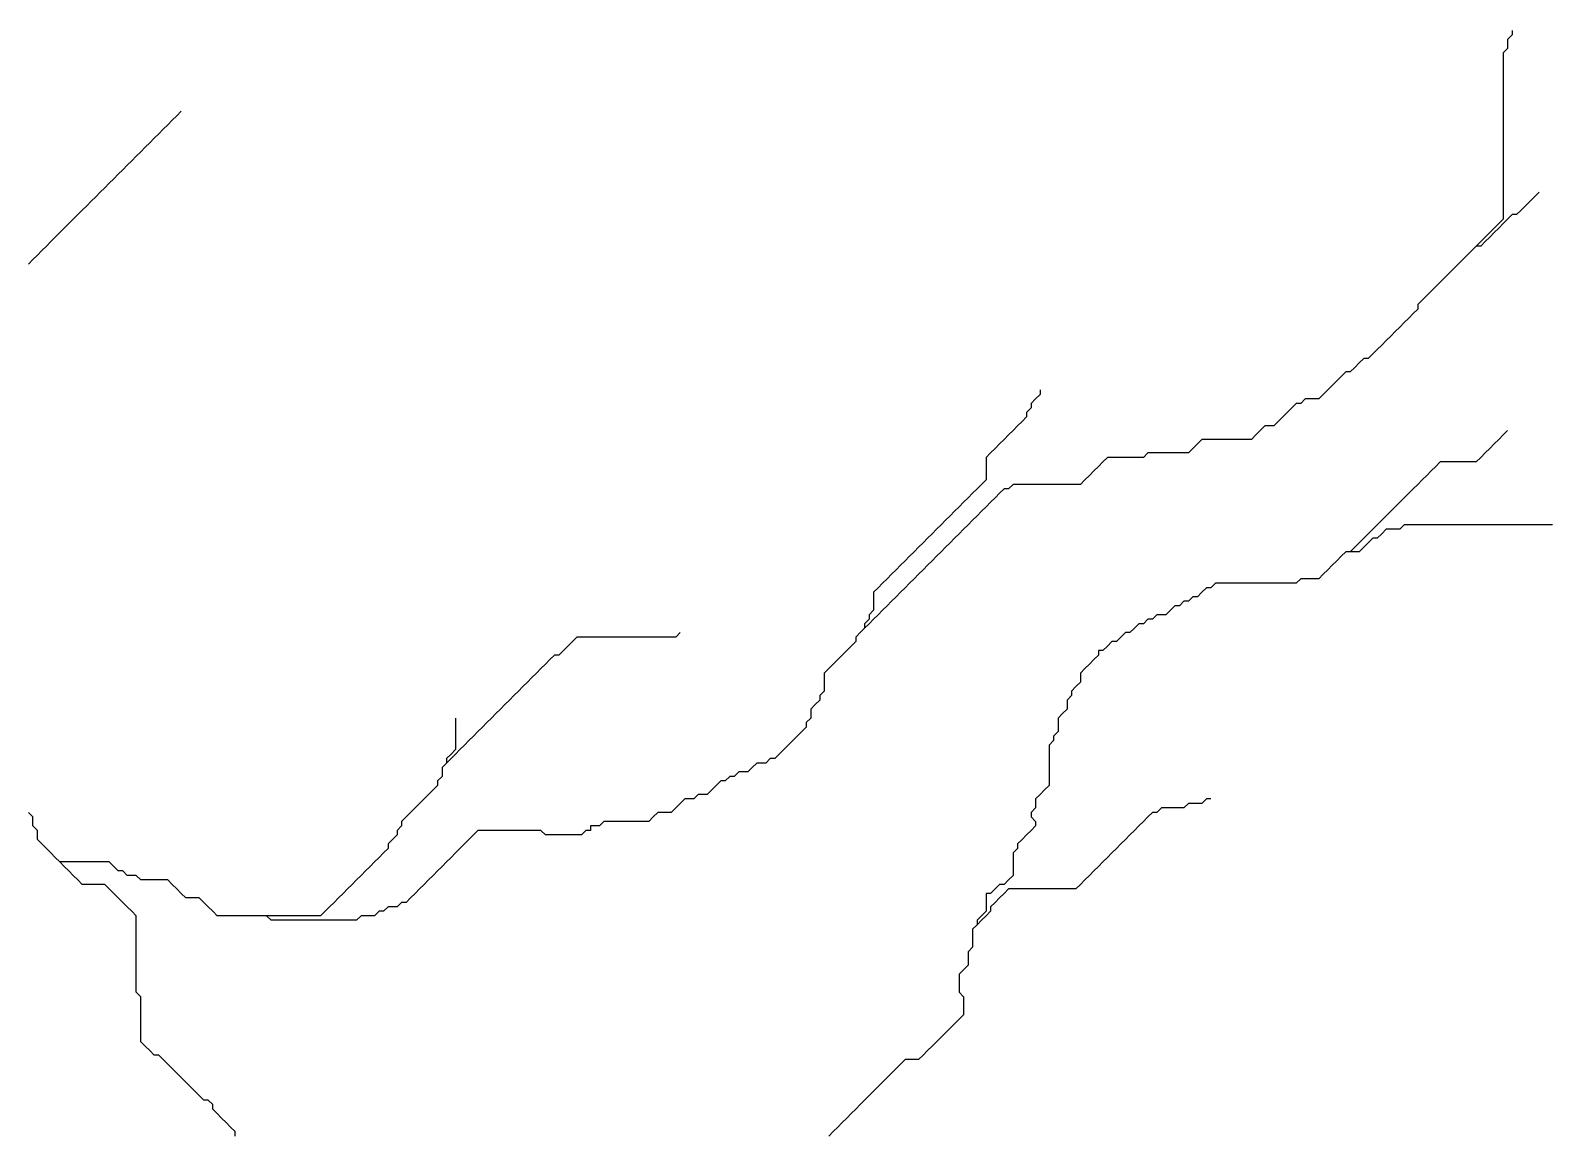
# Model space of a CAD drawing. Header units: metres. Extents: x 837475 to 838479, y 1189012 to 1191015.
# Drawn here: x 837791.5 to 838129.2, y 1190328.1 to 1190574 of the extents above; entities that cross this region are included whole.
import ezdxf

# ---------------------------------------------------------------- set-up
doc = ezdxf.new("R2010")
doc.units = ezdxf.units.M
doc.header["$MEASUREMENT"] = 0

msp = doc.modelspace()

# ---------------------------------------------------------------- linework, layer by layer
for points in [[(838120.91, 1190573.96, 1741.1), (838120.91, 1190572.96, 1740.94), (838119.91, 1190571.96, 1740.71), (838119.91, 1190570.96, 1740.54), (838119.91, 1190569.96, 1740.38), (838118.91, 1190568.96, 1740.14), (838118.91, 1190567.96, 1739.97), (838118.91, 1190566.96, 1739.8), (838118.91, 1190565.96, 1739.62), (838118.91, 1190564.96, 1739.45), (838118.91, 1190563.96, 1739.26), (838118.91, 1190562.96, 1739.07), (838118.91, 1190561.96, 1738.88), (838118.91, 1190560.96, 1738.68), (838118.91, 1190559.96, 1738.49), (838118.91, 1190558.96, 1738.3), (838118.91, 1190557.96, 1738.08), (838118.91, 1190556.96, 1737.82), (838118.91, 1190555.97, 1737.51), (838118.91, 1190554.97, 1737.19), (838118.91, 1190553.97, 1736.87), (838118.91, 1190552.97, 1736.55), (838118.91, 1190551.97, 1736.24), (838118.91, 1190550.97, 1735.92), (838118.91, 1190549.97, 1735.6), (838118.91, 1190548.97, 1735.28), (838118.91, 1190547.97, 1734.96), (838118.91, 1190546.97, 1734.64), (838118.91, 1190545.97, 1734.33), (838118.91, 1190544.97, 1734.01), (838118.91, 1190543.97, 1733.69), (838118.91, 1190542.97, 1733.36), (838118.91, 1190541.97, 1733.04), (838118.91, 1190540.97, 1732.72), (838118.91, 1190539.97, 1732.4), (838118.91, 1190538.97, 1732.07), (838118.91, 1190537.97, 1731.74), (838118.91, 1190536.97, 1731.41), (838118.91, 1190535.97, 1731.07), (838118.91, 1190534.97, 1730.74), (838118.91, 1190533.97, 1730.41), (838118.91, 1190532.97, 1730.12), (838118.91, 1190531.97, 1730.01), (838117.91, 1190530.97, 1729.99), (838116.91, 1190529.97, 1729.8), (838115.91, 1190528.97, 1729.38), (838114.91, 1190527.97, 1728.95), (838113.91, 1190526.97, 1728.53), (838112.91, 1190525.98, 1728.14)], [(837825.01, 1190555.97, 1681.06), (837824.01, 1190554.97, 1680.42), (837823.01, 1190553.97, 1679.76), (837822.01, 1190552.97, 1679.1), (837821.01, 1190551.97, 1678.42), (837820.01, 1190550.97, 1677.71), (837819.01, 1190549.97, 1676.99), (837818.01, 1190548.97, 1676.26), (837817.01, 1190547.97, 1675.51), (837816.01, 1190546.97, 1674.74), (837815.01, 1190545.97, 1673.98), (837814.01, 1190544.97, 1673.26), (837813.01, 1190543.97, 1672.5), (837812.01, 1190542.97, 1671.71), (837811.01, 1190541.97, 1670.88), (837810.01, 1190540.97, 1670.02), (837809.01, 1190539.97, 1669.17), (837808.01, 1190538.97, 1668.35), (837807.01, 1190537.97, 1667.75), (837806.01, 1190536.97, 1667.12), (837805.01, 1190535.97, 1666.5), (837804.01, 1190534.97, 1665.83), (837803.01, 1190533.97, 1665.12), (837802.01, 1190532.97, 1664.38), (837801.01, 1190531.97, 1663.55), (837800.01, 1190530.97, 1662.66), (837799.01, 1190529.97, 1661.81), (837798.01, 1190528.97, 1661.02), (837797.02, 1190527.97, 1660.18), (837796.02, 1190526.97, 1659.17), (837795.02, 1190525.98, 1658.15), (837794.02, 1190524.98, 1657.27), (837793.02, 1190523.98, 1656.41), (837792.02, 1190522.98, 1655.52), (837791.02, 1190521.98, 1654.43)], [(838126.9, 1190537.97, 1732.05), (838125.9, 1190536.97, 1732), (838124.9, 1190535.97, 1731.88), (838123.9, 1190534.97, 1731.45), (838122.91, 1190533.97, 1730.96), (838121.91, 1190532.97, 1730.5), (838120.91, 1190532.97, 1730.23), (838119.91, 1190531.97, 1730.03), (838118.91, 1190530.97, 1730), (838117.91, 1190529.97, 1729.96), (838116.91, 1190528.97, 1729.66), (838115.91, 1190527.97, 1729.22), (838114.91, 1190526.97, 1728.79), (838113.91, 1190525.98, 1728.36), (838112.91, 1190525.98, 1728.14)], [(838112.91, 1190525.98, 1728.14), (838111.91, 1190524.98, 1728), (838110.91, 1190523.98, 1727.96), (838109.91, 1190522.98, 1727.65), (838108.91, 1190521.98, 1727.18), (838107.91, 1190520.98, 1726.71), (838106.91, 1190519.98, 1726.29), (838105.91, 1190518.98, 1726.05), (838104.91, 1190517.98, 1726), (838103.91, 1190516.98, 1725.94), (838102.91, 1190515.98, 1725.57), (838101.91, 1190514.98, 1725.12), (838100.91, 1190513.98, 1724.7), (838099.91, 1190512.98, 1724.34), (838099.91, 1190511.98, 1724.09), (838098.91, 1190510.98, 1723.97), (838097.91, 1190509.98, 1723.73), (838096.91, 1190508.98, 1723.38), (838095.91, 1190507.98, 1723.02), (838094.91, 1190506.98, 1722.65), (838093.92, 1190505.98, 1722.25), (838092.92, 1190504.98, 1721.96), (838091.92, 1190503.98, 1721.59), (838090.92, 1190502.98, 1721.17), (838089.92, 1190501.98, 1720.76), (838088.92, 1190500.98, 1720.38), (838087.92, 1190500.98, 1720.16), (838086.92, 1190499.98, 1720.01), (838085.92, 1190498.98, 1719.96), (838084.92, 1190497.98, 1719.75), (838083.92, 1190497.98, 1719.58), (838082.92, 1190496.98, 1719.33), (838081.92, 1190495.99, 1719.08), (838080.92, 1190494.99, 1718.84), (838079.92, 1190493.99, 1718.6), (838078.92, 1190492.99, 1718.37), (838077.92, 1190491.99, 1718.15), (838076.92, 1190491.99, 1718.05), (838075.92, 1190491.99, 1718), (838074.92, 1190491.99, 1717.91), (838073.92, 1190490.99, 1717.67), (838072.92, 1190490.99, 1717.47), (838071.92, 1190489.99, 1717.19), (838070.92, 1190488.99, 1716.91), (838069.92, 1190487.99, 1716.63), (838068.92, 1190486.99, 1716.34), (838067.92, 1190485.99, 1716.07), (838066.92, 1190485.99, 1716.01), (838065.92, 1190485.99, 1716), (838064.92, 1190484.99, 1716), (838063.93, 1190483.99, 1715.99), (838062.93, 1190482.99, 1715.9), (838061.93, 1190482.99, 1715.73), (838060.93, 1190482.99, 1715.54), (838059.93, 1190482.99, 1715.36), (838058.93, 1190482.99, 1715.17), (838057.93, 1190482.99, 1714.99), (838056.93, 1190482.99, 1714.8), (838055.93, 1190482.99, 1714.61), (838054.93, 1190482.99, 1714.43), (838053.93, 1190482.99, 1714.25), (838052.93, 1190482.99, 1714.11), (838051.93, 1190482.99, 1714.02), (838050.93, 1190481.99, 1713.97), (838049.93, 1190480.99, 1713.71), (838048.93, 1190479.99, 1713.38), (838047.93, 1190479.99, 1713.18), (838046.93, 1190479.99, 1713), (838045.93, 1190479.99, 1712.82), (838044.93, 1190479.99, 1712.65), (838043.93, 1190479.99, 1712.48), (838042.93, 1190479.99, 1712.33), (838041.93, 1190479.99, 1712.18), (838040.93, 1190479.99, 1712.06), (838039.93, 1190479.99, 1711.99), (838038.93, 1190478.99, 1711.81), (838037.93, 1190478.99, 1711.54), (838036.93, 1190478.99, 1711.26), (838035.93, 1190478.99, 1710.98), (838034.93, 1190478.99, 1710.7), (838033.94, 1190478.99, 1710.42), (838032.94, 1190478.99, 1710.16), (838031.94, 1190478.99, 1710.02), (838030.94, 1190478.99, 1710), (838029.94, 1190477.99, 1710), (838028.94, 1190476.99, 1709.92), (838027.94, 1190475.99, 1709.71), (838026.94, 1190474.99, 1709.48), (838025.94, 1190473.99, 1709.27), (838024.94, 1190472.99, 1709.09), (838023.94, 1190472.99, 1708.97), (838022.94, 1190472.99, 1708.85), (838021.94, 1190472.99, 1708.73), (838020.94, 1190472.99, 1708.61), (838019.94, 1190472.99, 1708.49), (838018.94, 1190472.99, 1708.37), (838017.94, 1190472.99, 1708.25), (838016.94, 1190472.99, 1708.13), (838015.94, 1190472.99, 1707.99), (838014.94, 1190472.99, 1707.78), (838013.94, 1190472.99, 1707.57), (838012.94, 1190472.99, 1707.35), (838011.94, 1190472.99, 1707.14), (838010.94, 1190472.99, 1706.93), (838009.94, 1190472.99, 1706.72), (838008.94, 1190471.99, 1706.42), (838007.94, 1190471.99, 1706.2), (838006.94, 1190470.99, 1705.93), (838005.94, 1190469.99, 1705.67), (838004.95, 1190468.99, 1705.4), (838003.95, 1190467.99, 1705.14), (838002.95, 1190467, 1704.88), (838001.95, 1190466, 1704.61), (838000.95, 1190465, 1704.35), (837999.95, 1190464, 1704.06), (837998.95, 1190463, 1703.74), (837997.95, 1190462, 1703.4), (837996.95, 1190461, 1703.06), (837995.95, 1190460, 1702.73), (837994.95, 1190459, 1702.39), (837993.95, 1190458, 1702.07), (837992.95, 1190457, 1701.81), (837991.95, 1190456, 1701.58), (837990.95, 1190455, 1701.35), (837989.95, 1190454, 1701.12), (837988.95, 1190453, 1700.89), (837987.95, 1190452, 1700.67), (837986.95, 1190451, 1700.44), (837985.95, 1190450, 1700.21), (837984.95, 1190449, 1699.94), (837983.95, 1190448, 1699.49), (837982.95, 1190447, 1699), (837981.95, 1190446, 1698.5), (837980.95, 1190445, 1698.07), (837979.95, 1190444, 1697.93), (837978.95, 1190443, 1697.64), (837977.95, 1190442, 1697.31), (837976.95, 1190441, 1696.99)], [(838015.94, 1190493.99, 1711.65), (838015.94, 1190492.99, 1711.44), (838014.94, 1190491.99, 1711.14), (838013.94, 1190490.99, 1710.85), (838013.94, 1190489.99, 1710.64), (838012.94, 1190488.99, 1710.34), (838012.94, 1190487.99, 1710.14), (838011.94, 1190486.99, 1709.85), (838010.94, 1190485.99, 1709.55), (838009.94, 1190484.99, 1709.24), (838008.94, 1190483.99, 1708.94), (838007.94, 1190482.99, 1708.64), (838006.94, 1190481.99, 1708.33), (838005.94, 1190480.99, 1707.98), (838004.95, 1190479.99, 1707.55), (838003.95, 1190478.99, 1707.13), (838003.95, 1190477.99, 1706.86), (838003.95, 1190476.99, 1706.6), (838003.95, 1190475.99, 1706.34), (838003.95, 1190474.99, 1706.11), (838003.95, 1190473.99, 1706), (838002.95, 1190472.99, 1705.83), (838001.95, 1190471.99, 1705.51), (838000.95, 1190470.99, 1705.17), (837999.95, 1190469.99, 1704.84), (837998.95, 1190468.99, 1704.5), (837997.95, 1190467.99, 1704.17), (837996.95, 1190467, 1703.83), (837995.95, 1190466, 1703.5), (837994.95, 1190465, 1703.16), (837993.95, 1190464, 1702.83), (837992.95, 1190463, 1702.49), (837991.95, 1190462, 1702.16), (837990.95, 1190461, 1701.89), (837989.95, 1190460, 1701.68), (837988.95, 1190459, 1701.48), (837987.95, 1190458, 1701.27), (837986.95, 1190457, 1701.07), (837985.95, 1190456, 1700.87), (837984.95, 1190455, 1700.66), (837983.95, 1190454, 1700.46), (837982.95, 1190453, 1700.26), (837981.95, 1190452, 1700.04), (837980.95, 1190451, 1699.68), (837979.95, 1190450, 1699.26), (837978.95, 1190449, 1698.87), (837978.95, 1190448, 1698.64), (837978.95, 1190447, 1698.4), (837978.95, 1190446, 1698.15), (837978.95, 1190445, 1697.92), (837977.95, 1190444, 1697.66), (837977.95, 1190443, 1697.45), (837976.95, 1190442, 1697.18), (837976.95, 1190441, 1696.99)], [(838119.91, 1190484.99, 1727.56), (838118.91, 1190483.99, 1727.22), (838117.91, 1190482.99, 1726.87), (838116.91, 1190481.99, 1726.53), (838115.91, 1190480.99, 1726.17), (838114.91, 1190479.99, 1725.85), (838113.91, 1190478.99, 1725.56), (838112.91, 1190477.99, 1725.29), (838111.91, 1190477.99, 1725.09), (838110.91, 1190477.99, 1724.9), (838109.91, 1190477.99, 1724.7), (838108.91, 1190477.99, 1724.51), (838107.91, 1190477.99, 1724.31), (838106.91, 1190477.99, 1724.12), (838105.91, 1190477.99, 1723.9), (838104.91, 1190477.99, 1723.68), (838103.91, 1190476.99, 1723.37), (838102.91, 1190475.99, 1723.05), (838101.91, 1190474.99, 1722.73), (838100.91, 1190473.99, 1722.41), (838099.91, 1190472.99, 1722.09), (838098.91, 1190471.99, 1721.77), (838097.91, 1190470.99, 1721.45), (838096.91, 1190469.99, 1721.13), (838095.91, 1190468.99, 1720.82), (838094.91, 1190467.99, 1720.5), (838093.92, 1190467, 1720.18), (838092.92, 1190466, 1719.9), (838091.92, 1190465, 1719.67), (838090.92, 1190464, 1719.44), (838089.92, 1190463, 1719.21), (838088.92, 1190462, 1718.98), (838087.92, 1190461, 1718.75), (838086.92, 1190460, 1718.52), (838085.92, 1190459, 1718.29), (838084.92, 1190458, 1718.08)], [(838129.9, 1190464, 1730.75), (838128.9, 1190464, 1730.37), (838127.9, 1190464, 1729.99), (838126.9, 1190464, 1729.63), (838125.9, 1190464, 1729.29), (838124.9, 1190464, 1728.94), (838123.9, 1190464, 1728.59), (838122.91, 1190464, 1728.22), (838121.91, 1190464, 1727.85), (838120.91, 1190464, 1727.48), (838119.91, 1190464, 1727.1), (838118.91, 1190464, 1726.72), (838117.91, 1190464, 1726.35), (838116.91, 1190464, 1725.99), (838115.91, 1190464, 1725.69), (838114.91, 1190464, 1725.4), (838113.91, 1190464, 1725.11), (838112.91, 1190464, 1724.82), (838111.91, 1190464, 1724.54), (838110.91, 1190464, 1724.25), (838109.91, 1190464, 1723.96), (838108.91, 1190464, 1723.69), (838107.91, 1190464, 1723.42), (838106.91, 1190464, 1723.15), (838105.91, 1190464, 1722.88), (838104.91, 1190464, 1722.61), (838103.91, 1190464, 1722.34), (838102.91, 1190464, 1722.11), (838101.91, 1190464, 1721.97), (838100.91, 1190464, 1721.71), (838099.91, 1190464, 1721.35), (838098.91, 1190464, 1721), (838097.91, 1190464, 1720.72), (838096.91, 1190464, 1720.46), (838095.91, 1190463, 1720.11), (838094.91, 1190463, 1719.96), (838093.92, 1190463, 1719.8), (838092.92, 1190463, 1719.63), (838091.92, 1190462, 1719.41), (838090.92, 1190461, 1719.19), (838089.92, 1190461, 1719.03), (838088.92, 1190460, 1718.8), (838087.92, 1190459, 1718.58), (838086.92, 1190458, 1718.36), (838085.92, 1190458, 1718.2), (838084.92, 1190458, 1718.08)], [(838084.92, 1190458, 1718.08), (838083.92, 1190458, 1718.02), (838082.92, 1190457, 1717.99), (838081.92, 1190456, 1717.84), (838080.92, 1190455, 1717.6), (838079.92, 1190454, 1717.36), (838078.92, 1190453, 1717.13), (838077.92, 1190452, 1716.91), (838076.92, 1190452, 1716.77), (838075.92, 1190452, 1716.63), (838074.92, 1190452, 1716.49), (838073.92, 1190452, 1716.36), (838072.92, 1190451, 1716.16), (838071.92, 1190451, 1716.02), (838070.92, 1190451, 1715.85), (838069.92, 1190451, 1715.69), (838068.92, 1190451, 1715.52), (838067.92, 1190451, 1715.35), (838066.92, 1190451, 1715.19), (838065.92, 1190451, 1715.03), (838064.92, 1190451, 1714.86), (838063.93, 1190451, 1714.69), (838062.93, 1190451, 1714.51), (838061.93, 1190451, 1714.34), (838060.93, 1190451, 1714.17), (838059.93, 1190451, 1713.91), (838058.93, 1190451, 1713.25), (838057.93, 1190451, 1712.33), (838056.93, 1190451, 1711.33), (838055.93, 1190451, 1710.44), (838054.93, 1190451, 1710.14), (838053.93, 1190450, 1709.93), (838052.93, 1190450, 1709.61), (838051.93, 1190449, 1709.01), (838050.93, 1190448, 1708.41), (838049.93, 1190448, 1708.08), (838048.93, 1190447, 1707.57), (838047.93, 1190447, 1707.12), (838046.93, 1190446, 1706.46), (838045.93, 1190446, 1706.15), (838044.93, 1190445, 1705.9), (838043.93, 1190444, 1705.31), (838042.93, 1190444, 1704.77), (838041.93, 1190444, 1704.3), (838040.93, 1190443, 1703.57), (838039.93, 1190443, 1703.11), (838038.93, 1190442, 1702.41), (838037.93, 1190442, 1702.11), (838036.93, 1190441, 1701.77), (838035.93, 1190440, 1701.07), (838034.93, 1190440, 1700.51), (838033.94, 1190439, 1699.72), (838032.94, 1190438, 1698.97), (838031.94, 1190438, 1698.44), (838030.94, 1190437.01, 1698.09), (838029.94, 1190436.01, 1698.01), (838028.94, 1190436.01, 1698), (838028.94, 1190435.01, 1698), (838027.94, 1190434.01, 1697.99), (838026.94, 1190433.01, 1697.67), (838025.94, 1190432.01, 1696.99), (838024.94, 1190431.01, 1696.48), (838024.94, 1190430.01, 1696.18), (838024.94, 1190429.01, 1696.09), (838023.94, 1190428.01, 1696.01), (838022.94, 1190427.01, 1696.01), (838022.94, 1190426.01, 1696.01), (838021.94, 1190425.01, 1696), (838021.94, 1190424.01, 1696), (838021.94, 1190423.01, 1696), (838020.94, 1190422.01, 1695.99), (838019.94, 1190421.01, 1695.69), (838019.94, 1190420.01, 1695.16), (838019.94, 1190419.01, 1694.64), (838019.94, 1190418.01, 1694.34), (838018.94, 1190417.01, 1694.08), (838018.94, 1190416.01, 1694.04), (838017.94, 1190415.01, 1694.01), (838017.94, 1190414.01, 1694.01), (838017.94, 1190413.01, 1694.01), (838017.94, 1190412.01, 1694.01), (838017.94, 1190411.01, 1694.01), (838017.94, 1190410.01, 1694), (838017.94, 1190409.01, 1694), (838017.94, 1190408.01, 1694), (838017.94, 1190407.02, 1693.95), (838017.94, 1190406.02, 1693.7), (838016.94, 1190405.02, 1693.22), (838015.94, 1190404.02, 1692.71), (838014.94, 1190403.02, 1692.27), (838014.94, 1190402.02, 1692.06), (838014.94, 1190401.02, 1692.02), (838013.94, 1190400.02, 1692), (838013.94, 1190399.02, 1692), (838014.94, 1190398.02, 1691.99), (838014.94, 1190397.02, 1691.89), (838013.94, 1190396.02, 1691.37), (838012.94, 1190395.02, 1690.81), (838011.94, 1190394.02, 1690.32), (838010.94, 1190393.02, 1690.09), (838010.94, 1190392.02, 1690.03), (838009.94, 1190391.02, 1690.01), (838009.94, 1190390.02, 1690), (838009.94, 1190389.02, 1690), (838009.94, 1190388.02, 1690), (838009.94, 1190387.02, 1689.95), (838009.94, 1190386.02, 1689.72), (838008.94, 1190385.02, 1689.34), (838007.94, 1190384.02, 1689.01), (838006.94, 1190384.02, 1688.78), (838005.94, 1190383.02, 1688.43), (838004.95, 1190382.02, 1688.1), (838003.95, 1190382.02, 1688.02), (838003.95, 1190381.02, 1688), (838003.95, 1190380.02, 1687.97), (838003.95, 1190379.02, 1687.77), (838003.95, 1190378.03, 1687.26), (838002.95, 1190377.03, 1686.63), (838001.95, 1190376.03, 1686.12), (838001.95, 1190375.03, 1685.99)], [(837976.95, 1190441, 1696.99), (837975.95, 1190440, 1696.71), (837974.96, 1190439, 1696.44), (837974.96, 1190438, 1696.25), (837973.96, 1190437.01, 1696.06), (837972.96, 1190436.01, 1696.01), (837971.96, 1190435.01, 1695.87), (837970.96, 1190434.01, 1695.43), (837969.96, 1190433.01, 1694.95), (837968.96, 1190432.01, 1694.48), (837967.96, 1190431.01, 1694.1), (837967.96, 1190430.01, 1693.97), (837967.96, 1190429.01, 1693.63), (837967.96, 1190428.01, 1693.09), (837967.96, 1190427.01, 1692.62), (837966.96, 1190426.01, 1692.13), (837966.96, 1190425.01, 1692.02), (837965.96, 1190424.01, 1691.72), (837964.96, 1190423.01, 1691.09), (837964.96, 1190422.01, 1690.6), (837964.96, 1190421.01, 1690.2), (837963.96, 1190420.01, 1690), (837963.96, 1190419.01, 1690), (837962.96, 1190418.01, 1690), (837961.96, 1190417.01, 1689.82), (837960.96, 1190416.01, 1689.33), (837959.96, 1190415.01, 1688.81), (837958.96, 1190414.01, 1688.33), (837957.96, 1190413.01, 1688.05), (837956.96, 1190412.01, 1688.01), (837955.96, 1190412.01, 1688.01), (837954.96, 1190411.01, 1688), (837953.96, 1190411.01, 1688), (837952.96, 1190411.01, 1688), (837951.96, 1190410.01, 1687.98), (837950.96, 1190409.01, 1687.7), (837949.96, 1190409.01, 1687.3), (837948.96, 1190409.01, 1686.89), (837947.96, 1190408.01, 1686.36), (837946.96, 1190408.01, 1686.12), (837945.96, 1190407.02, 1686.02), (837944.97, 1190407.02, 1686), (837943.97, 1190406.02, 1686), (837942.97, 1190405.02, 1685.8), (837941.97, 1190404.02, 1685.35), (837940.97, 1190404.02, 1685), (837939.97, 1190404.02, 1684.65), (837938.97, 1190403.02, 1684.2), (837937.97, 1190403.02, 1684.04), (837936.97, 1190403.02, 1684.01), (837935.97, 1190402.02, 1684.01), (837934.97, 1190401.02, 1684.01), (837933.97, 1190400.02, 1684.01), (837932.97, 1190400.02, 1684), (837931.97, 1190400.02, 1684), (837930.97, 1190400.02, 1684), (837929.97, 1190399.02, 1683.98), (837928.97, 1190398.02, 1683.73), (837927.97, 1190398.02, 1683.36), (837926.97, 1190398.02, 1682.98), (837925.97, 1190398.02, 1682.61), (837924.97, 1190398.02, 1682.3), (837923.97, 1190398.02, 1682.09), (837922.97, 1190398.02, 1682.01), (837921.97, 1190398.02, 1681.89), (837920.97, 1190398.02, 1681.57), (837919.97, 1190398.02, 1681.22), (837918.97, 1190398.02, 1680.94), (837917.97, 1190397.02, 1680.5), (837916.97, 1190397.02, 1680.23), (837915.98, 1190397.02, 1680.08), (837915.98, 1190396.02, 1680.02), (837914.98, 1190396.02, 1680.01), (837913.98, 1190395.02, 1680.01), (837912.98, 1190395.02, 1680), (837911.98, 1190395.02, 1680), (837910.98, 1190395.02, 1680), (837909.98, 1190395.02, 1679.96), (837908.98, 1190395.02, 1679.69), (837907.98, 1190395.02, 1679.1), (837906.98, 1190395.02, 1678.45), (837905.98, 1190395.02, 1677.71), (837904.98, 1190396.02, 1676.75), (837903.98, 1190396.02, 1676.14), (837902.98, 1190396.02, 1675.59), (837901.98, 1190396.02, 1675.01), (837900.98, 1190396.02, 1674.4), (837899.98, 1190396.02, 1673.83), (837898.98, 1190396.02, 1673.33), (837897.98, 1190396.02, 1672.86), (837896.98, 1190396.02, 1672.41), (837895.98, 1190396.02, 1672.1), (837894.98, 1190396.02, 1672.01), (837893.98, 1190396.02, 1671.96), (837892.98, 1190396.02, 1671.74), (837891.98, 1190396.02, 1671.37), (837890.98, 1190396.02, 1670.99), (837889.98, 1190395.02, 1670.48), (837888.98, 1190394.02, 1670.01), (837887.98, 1190393.02, 1669.48), (837886.98, 1190392.02, 1668.89), (837885.99, 1190391.02, 1668.33), (837884.99, 1190390.02, 1667.73), (837883.99, 1190389.02, 1666.99), (837882.99, 1190388.02, 1666.28), (837881.99, 1190387.02, 1665.99), (837880.99, 1190386.02, 1665.63), (837879.99, 1190385.02, 1665.06), (837878.99, 1190384.02, 1664.48), (837877.99, 1190383.02, 1664.06), (837876.99, 1190382.02, 1663.78), (837875.99, 1190381.02, 1663.19), (837874.99, 1190380.02, 1662.6), (837873.99, 1190380.02, 1662.19), (837872.99, 1190379.02, 1661.61), (837871.99, 1190379.02, 1661.11), (837870.99, 1190379.02, 1660.62), (837869.99, 1190378.03, 1659.82), (837868.99, 1190378.03, 1659.22), (837867.99, 1190377.03, 1658.36), (837866.99, 1190377.03, 1657.66), (837865.99, 1190377.03, 1656.9), (837864.99, 1190377.03, 1656.1), (837863.99, 1190376.03, 1654.95), (837862.99, 1190376.03, 1654.28), (837861.99, 1190376.03, 1654.02), (837860.99, 1190376.03, 1653.79), (837859.99, 1190376.03, 1653.2), (837858.99, 1190376.03, 1652.6), (837857.99, 1190376.03, 1652.16), (837856.99, 1190376.03, 1651.78), (837856, 1190376.03, 1651.36), (837855, 1190376.03, 1650.92), (837854, 1190376.03, 1650.45), (837853, 1190376.03, 1649.9), (837852, 1190376.03, 1649.22), (837851, 1190376.03, 1648.58), (837850, 1190376.03, 1648.13), (837849, 1190376.03, 1648.01), (837848, 1190376.03, 1647.92), (837847, 1190376.03, 1647.58), (837846, 1190376.03, 1647.19), (837845, 1190376.03, 1646.87), (837844, 1190377.03, 1646.45)], [(837935.97, 1190440, 1689.86), (837934.97, 1190439, 1689.36), (837933.97, 1190439, 1688.99), (837932.97, 1190439, 1688.62), (837931.97, 1190439, 1688.25), (837930.97, 1190439, 1687.86), (837929.97, 1190439, 1687.48), (837928.97, 1190439, 1687.1), (837927.97, 1190439, 1686.68), (837926.97, 1190439, 1686.26), (837925.97, 1190439, 1685.86), (837924.97, 1190439, 1685.47), (837923.97, 1190439, 1685.08), (837922.97, 1190439, 1684.7), (837921.97, 1190439, 1684.33), (837920.97, 1190439, 1684.05), (837919.97, 1190439, 1683.93), (837918.97, 1190439, 1683.72), (837917.97, 1190439, 1683.47), (837916.97, 1190439, 1683.22), (837915.98, 1190439, 1682.98), (837914.98, 1190439, 1682.74), (837913.98, 1190439, 1682.51), (837912.98, 1190439, 1682.29), (837911.98, 1190438, 1682.06), (837910.98, 1190437.01, 1681.95), (837909.98, 1190436.01, 1681.59), (837908.98, 1190435.01, 1681.16), (837907.98, 1190435.01, 1680.86), (837906.98, 1190434.01, 1680.43), (837905.98, 1190433.01, 1680), (837904.98, 1190432.01, 1679.63), (837903.98, 1190431.01, 1679.29), (837902.98, 1190430.01, 1678.93), (837901.98, 1190429.01, 1678.56), (837900.98, 1190428.01, 1678.18), (837899.98, 1190427.01, 1677.8), (837898.98, 1190426.01, 1677.45), (837897.98, 1190425.01, 1677.1), (837896.98, 1190424.01, 1676.75), (837895.98, 1190423.01, 1676.4), (837894.98, 1190422.01, 1676.04), (837893.98, 1190421.01, 1675.59), (837892.98, 1190420.01, 1675.1), (837891.98, 1190419.01, 1674.61), (837890.98, 1190418.01, 1674.15), (837889.98, 1190417.01, 1673.83), (837888.98, 1190416.01, 1673.58), (837887.98, 1190415.01, 1673.33), (837886.98, 1190414.01, 1673.09), (837885.99, 1190413.01, 1672.84), (837884.99, 1190412.01, 1672.6), (837883.99, 1190411.01, 1672.37)], [(837885.99, 1190421.01, 1674.1), (837885.99, 1190420.01, 1674.01), (837885.99, 1190419.01, 1673.98), (837885.99, 1190418.01, 1673.83), (837885.99, 1190417.01, 1673.6), (837885.99, 1190416.01, 1673.37), (837885.99, 1190415.01, 1673.17), (837885.99, 1190414.01, 1673), (837884.99, 1190413.01, 1672.76), (837883.99, 1190412.01, 1672.53), (837883.99, 1190411.01, 1672.37)], [(837883.99, 1190411.01, 1672.37), (837882.99, 1190410.01, 1672.14), (837882.99, 1190409.01, 1671.99), (837882.99, 1190408.01, 1671.8), (837881.99, 1190407.02, 1671.53), (837881.99, 1190406.02, 1671.32), (837880.99, 1190405.02, 1671.02), (837879.99, 1190404.02, 1670.75), (837878.99, 1190403.02, 1670.46), (837877.99, 1190402.02, 1670.11), (837876.99, 1190401.02, 1669.72), (837875.99, 1190400.02, 1669.22), (837874.99, 1190399.02, 1668.7), (837873.99, 1190398.02, 1668.13), (837873.99, 1190397.02, 1667.56), (837872.99, 1190396.02, 1666.71), (837872.99, 1190395.02, 1666.1), (837871.99, 1190394.02, 1665.38), (837870.99, 1190393.02, 1664.6), (837870.99, 1190392.02, 1664.13), (837869.99, 1190391.02, 1663.56), (837868.99, 1190390.02, 1662.8), (837867.99, 1190389.02, 1662.08), (837866.99, 1190388.02, 1661.38), (837865.99, 1190387.02, 1660.67), (837864.99, 1190386.02, 1659.96), (837863.99, 1190385.02, 1659.13), (837862.99, 1190384.02, 1658.18), (837861.99, 1190383.02, 1656.86), (837860.99, 1190382.02, 1655.4), (837859.99, 1190381.02, 1654.16), (837858.99, 1190380.02, 1652.95), (837857.99, 1190379.02, 1652.11), (837856.99, 1190378.03, 1651.92), (837856, 1190377.03, 1651.37), (837855, 1190377.03, 1650.85), (837854, 1190377.03, 1650.35), (837853, 1190377.03, 1649.82), (837852, 1190377.03, 1649.12), (837851, 1190377.03, 1648.48), (837850, 1190377.03, 1648.12), (837849, 1190377.03, 1648.02), (837848, 1190377.03, 1647.93), (837847, 1190377.03, 1647.59), (837846, 1190377.03, 1647.18), (837845, 1190377.03, 1646.79), (837844, 1190377.03, 1646.45)], [(838053.93, 1190403.02, 1705.91), (838052.93, 1190403.02, 1705.38), (838051.93, 1190402.02, 1704.63), (838050.93, 1190402.02, 1704.08), (838049.93, 1190402.02, 1703.52), (838048.93, 1190402.02, 1702.99), (838047.93, 1190401.02, 1702.23), (838046.93, 1190401.02, 1701.67), (838045.93, 1190401.02, 1701.13), (838044.93, 1190401.02, 1700.58), (838043.93, 1190401.02, 1700.02), (838042.93, 1190401.02, 1699.45), (838041.93, 1190400.02, 1698.64), (838040.93, 1190400.02, 1698.16), (838039.93, 1190399.02, 1697.86), (838038.93, 1190398.02, 1697.51), (838037.93, 1190397.02, 1697.14), (838036.93, 1190396.02, 1696.78), (838035.93, 1190395.02, 1696.43), (838034.93, 1190394.02, 1696.08), (838033.94, 1190393.02, 1695.79), (838032.94, 1190392.02, 1695.53), (838031.94, 1190391.02, 1695.27), (838030.94, 1190390.02, 1695.01), (838029.94, 1190389.02, 1694.75), (838028.94, 1190388.02, 1694.49), (838027.94, 1190387.02, 1694.23), (838026.94, 1190386.02, 1693.96), (838025.94, 1190385.02, 1693.67), (838024.94, 1190384.02, 1693.37), (838023.94, 1190383.02, 1693.09), (838022.94, 1190383.02, 1692.89), (838021.94, 1190383.02, 1692.69), (838020.94, 1190383.02, 1692.49), (838019.94, 1190383.02, 1692.29), (838018.94, 1190383.02, 1692.06), (838017.94, 1190383.02, 1691.79), (838016.94, 1190383.02, 1691.5), (838015.94, 1190383.02, 1691.21), (838014.94, 1190383.02, 1690.92), (838013.94, 1190383.02, 1690.62), (838012.94, 1190383.02, 1690.33), (838011.94, 1190383.02, 1690.03), (838010.94, 1190383.02, 1689.76), (838009.94, 1190383.02, 1689.49), (838008.94, 1190383.02, 1689.22), (838007.94, 1190382.02, 1688.84), (838006.94, 1190381.02, 1688.42), (838005.94, 1190380.02, 1688.05), (838004.95, 1190379.02, 1687.82), (838004.95, 1190378.03, 1687.37), (838003.95, 1190377.03, 1686.81), (838002.95, 1190376.03, 1686.27), (838001.95, 1190375.03, 1685.99)], [(837798.01, 1190389.02, 1642.58), (837797.02, 1190390.02, 1642.42), (837796.02, 1190391.02, 1642.26), (837795.02, 1190392.02, 1642.09), (837794.02, 1190393.02, 1641.96), (837793.02, 1190394.02, 1641.7), (837793.02, 1190395.02, 1641.47), (837793.02, 1190396.02, 1641.25), (837792.02, 1190397.02, 1640.94), (837792.02, 1190398.02, 1640.72), (837792.02, 1190399.02, 1640.51), (837791.02, 1190400.02, 1640.21)], [(837837, 1190328.04, 1650.62), (837837, 1190329.04, 1650.19), (837836, 1190330.04, 1649.99), (837835, 1190331.04, 1649.7), (837834, 1190332.04, 1649.16), (837833, 1190333.04, 1648.66), (837832, 1190334.04, 1648.29), (837832, 1190335.04, 1648.11), (837831, 1190336.04, 1648.01), (837830, 1190336.04, 1648.01), (837829, 1190337.04, 1648), (837828, 1190338.04, 1648), (837827.01, 1190339.04, 1648), (837826.01, 1190340.04, 1647.92), (837825.01, 1190341.04, 1647.63), (837824.01, 1190342.04, 1647.31), (837823.01, 1190343.04, 1646.99), (837822.01, 1190344.04, 1646.68), (837821.01, 1190345.04, 1646.39), (837820.01, 1190346.04, 1646.11), (837819.01, 1190346.04, 1646.02), (837818.01, 1190347.04, 1646.02), (837817.01, 1190348.04, 1646.02), (837816.01, 1190349.03, 1646.02), (837816.01, 1190350.03, 1646.02), (837816.01, 1190351.03, 1646.01), (837816.01, 1190352.03, 1646.01), (837816.01, 1190353.03, 1646.01), (837816.01, 1190354.03, 1646.01), (837816.01, 1190355.03, 1646.01), (837816.01, 1190356.03, 1646.01), (837816.01, 1190357.03, 1646), (837816.01, 1190358.03, 1646), (837816.01, 1190359.03, 1646), (837815.01, 1190360.03, 1646), (837815.01, 1190361.03, 1645.95), (837815.01, 1190362.03, 1645.84), (837815.01, 1190363.03, 1645.72), (837815.01, 1190364.03, 1645.59), (837815.01, 1190365.03, 1645.46), (837815.01, 1190366.03, 1645.33), (837815.01, 1190367.03, 1645.21), (837815.01, 1190368.03, 1645.08), (837815.01, 1190369.03, 1644.95), (837815.01, 1190370.03, 1644.82), (837815.01, 1190371.03, 1644.69), (837815.01, 1190372.03, 1644.57), (837815.01, 1190373.03, 1644.44), (837815.01, 1190374.03, 1644.31), (837815.01, 1190375.03, 1644.17), (837815.01, 1190376.03, 1644.05), (837815.01, 1190377.03, 1644.01), (837814.01, 1190378.03, 1644.01), (837813.01, 1190379.02, 1644.01), (837812.01, 1190380.02, 1644), (837811.01, 1190381.02, 1644), (837810.01, 1190382.02, 1644), (837809.01, 1190383.02, 1644), (837808.01, 1190384.02, 1643.94), (837807.01, 1190384.02, 1643.83), (837806.01, 1190384.02, 1643.71), (837805.01, 1190384.02, 1643.59), (837804.01, 1190384.02, 1643.48), (837803.01, 1190384.02, 1643.36), (837802.01, 1190385.02, 1643.2), (837801.01, 1190386.02, 1643.05), (837800.01, 1190387.02, 1642.89), (837799.01, 1190388.02, 1642.74), (837798.01, 1190389.02, 1642.58)], [(837844, 1190377.03, 1646.45), (837843, 1190377.03, 1646.2), (837842, 1190377.03, 1646.05), (837841, 1190377.03, 1646.01), (837840, 1190377.03, 1646), (837839, 1190377.03, 1646), (837838, 1190377.03, 1646), (837837, 1190377.03, 1645.98), (837836, 1190377.03, 1645.85), (837835, 1190377.03, 1645.61), (837834, 1190377.03, 1645.36), (837833, 1190377.03, 1645.14), (837832, 1190378.03, 1644.93), (837831, 1190379.02, 1644.71), (837830, 1190380.02, 1644.5), (837829, 1190381.02, 1644.28), (837828, 1190381.02, 1644.14), (837827.01, 1190381.02, 1644.06), (837826.01, 1190381.02, 1644.03), (837825.01, 1190382.02, 1644.03), (837824.01, 1190383.02, 1644.03), (837823.01, 1190384.02, 1644.02), (837822.01, 1190385.02, 1644.02), (837821.01, 1190385.02, 1644.02), (837820.01, 1190385.02, 1644.02), (837819.01, 1190385.02, 1644.02), (837818.01, 1190385.02, 1644.01), (837817.01, 1190385.02, 1644.01), (837816.01, 1190385.02, 1644.01), (837815.01, 1190386.02, 1644.01), (837814.01, 1190386.02, 1644.01), (837813.01, 1190386.02, 1644), (837812.01, 1190387.02, 1644), (837811.01, 1190387.02, 1644), (837810.01, 1190388.02, 1643.99), (837809.01, 1190389.02, 1643.88), (837808.01, 1190389.02, 1643.76), (837807.01, 1190389.02, 1643.64), (837806.01, 1190389.02, 1643.52), (837805.01, 1190389.02, 1643.41), (837804.01, 1190389.02, 1643.29), (837803.01, 1190389.02, 1643.17), (837802.01, 1190389.02, 1643.05), (837801.01, 1190389.02, 1642.93), (837800.01, 1190389.02, 1642.81), (837799.01, 1190389.02, 1642.7), (837798.01, 1190389.02, 1642.58)], [(838001.95, 1190375.03, 1685.99), (838000.95, 1190374.03, 1685.76), (838000.95, 1190373.03, 1685.44), (838000.95, 1190372.03, 1685.1), (838000.95, 1190371.03, 1684.77), (838000.95, 1190370.03, 1684.49), (837999.95, 1190369.03, 1684.14), (837999.95, 1190368.03, 1684.03), (837999.95, 1190367.03, 1684), (837999.95, 1190366.03, 1684), (837998.95, 1190365.03, 1683.99), (837997.95, 1190364.03, 1683.82), (837997.95, 1190363.03, 1683.58), (837997.95, 1190362.03, 1683.33), (837997.95, 1190361.03, 1683.1), (837997.95, 1190360.03, 1682.92), (837998.95, 1190359.03, 1682.64), (837998.95, 1190358.03, 1682.44), (837998.95, 1190357.03, 1682.22), (837998.95, 1190356.03, 1682.04), (837998.95, 1190355.03, 1681.99), (837997.95, 1190354.03, 1681.79), (837996.95, 1190353.03, 1681.41), (837995.95, 1190352.03, 1681.02), (837994.95, 1190351.03, 1680.68), (837993.95, 1190350.03, 1680.38), (837992.95, 1190349.03, 1680.07), (837991.95, 1190348.04, 1679.69), (837990.95, 1190347.04, 1679.27), (837989.95, 1190346.04, 1678.85), (837988.95, 1190345.04, 1678.46), (837987.95, 1190345.04, 1678.22), (837986.95, 1190345.04, 1678.05), (837985.95, 1190345.04, 1678), (837984.95, 1190344.04, 1678), (837983.95, 1190343.04, 1678), (837982.95, 1190342.04, 1678), (837981.95, 1190341.04, 1677.88), (837980.95, 1190340.04, 1677.54), (837979.95, 1190339.04, 1677.19), (837978.95, 1190338.04, 1676.9), (837977.95, 1190337.04, 1676.57), (837976.95, 1190336.04, 1676.24), (837975.95, 1190335.04, 1675.95), (837974.96, 1190334.04, 1675.74), (837973.96, 1190333.04, 1675.54), (837972.96, 1190332.04, 1675.34), (837971.96, 1190331.04, 1675.14), (837970.96, 1190330.04, 1674.95), (837969.96, 1190329.04, 1674.75), (837968.96, 1190328.04, 1674.55)]]:
    msp.add_polyline3d(points)

doc.saveas('drawing.dxf')
